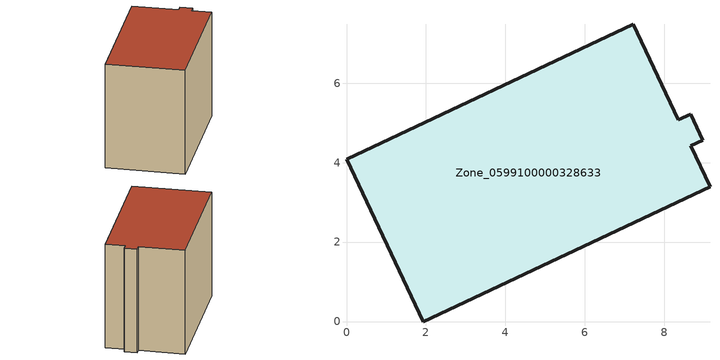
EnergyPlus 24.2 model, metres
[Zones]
Zone_0599100000328633
 floor ground (C_G): 8.35,5.08 8.66,5.22 8.97,4.57 8.67,4.42 9.15,3.39 1.93,0 0,4.09 7.22,7.48 z0
 wall outside (C_F): 1.93,0 9.15,3.39 8.67,4.42 8.97,4.57 8.66,5.22 8.35,5.08 7.22,7.48 0,4.09 1.93,0 z0:6.29
 roof outside (C_R): 8.66,5.22 8.35,5.08 7.22,7.48 0,4.09 1.93,0 9.15,3.39 8.67,4.42 8.97,4.57 z6.29
[BUILDING]
Pand.0599100000328633: North Axis=0; Terrain=City; Loads Convergence Tolerance Value=0.04; Temperature Convergence Tolerance Value=0.4; Solar Distribution=FullExterior; Maximum Number of Warmup Days=25; Minimum Number of Warmup Days=1
[Site:Location]
Rotterdam.The.Hague.AP_ZH_NLD Design_Conditions: Latitude=51.96; Longitude=4.45; Time Zone=1; Elevation=-4.5
[SITE:GROUNDTEMPERATURE:BUILDINGSURFACE]
18, 18, 18, 18, 18, 18, 18, 18, 18, 18, 18, 18
[MATERIAL] Thermal Absorptance=0.9; Solar Absorptance=0.7; Visible Absorptance=0.7
Name | Roughness | Thickness | Conductivity | Density | Specific Heat
G.TI.1946 | MediumSmooth | 0.15 | 1 | 540 | 1210
F.TI.1946 | Rough | 0.3 | 0.857143 | 1920 | 840
R.TI.1946 | MediumRough | 0.2 | 0.1 | 1500 | 1000
[CONSTRUCTION]
C_G: G.TI.1946
C_F: F.TI.1946
C_R: R.TI.1946
[ZONE]
Zone_0599100000328633: Type=1; Multiplier=1; Ceiling Height=Autocalculate; Volume=Autocalculate; Floor Area=autocalculate; Part of Total Floor Area=Yes
[ZONEINFILTRATION:DESIGNFLOWRATE]
Infil_Zone_0599100000328633: Zone or ZoneList or Space or SpaceList=Zone_0599100000328633; Schedule=AlwaysOn; Design Flow Rate Calculation Method=Flow/Area; Flow Rate per Floor Area=0.003; Constant Term Coefficient=1; Temperature Term Coefficient=0; Velocity Term Coefficient=0; Velocity Squared Term Coefficient=0
[HVACTEMPLATE:ZONE:IDEALLOADSAIRSYSTEM]
Zone_0599100000328633: Maximum Heating Supply Air Temperature=50; Minimum Cooling Supply Air Temperature=13; Maximum Heating Supply Air Humidity Ratio=0.0156; Minimum Cooling Supply Air Humidity Ratio=0.0077; Heating Limit=NoLimit; Cooling Limit=NoLimit; Dehumidification Control Type=ConstantSensibleHeatRatio; Cooling Sensible Heat Ratio=0.7; Dehumidification Setpoint=60; Humidification Control Type=None; Humidification Setpoint=30; Outdoor Air Method=None; Outdoor Air Flow Rate per Person=0.00944; Outdoor Air Flow Rate per Zone Floor Area=0; Outdoor Air Flow Rate per Zone=0; Demand Controlled Ventilation Type=None; Outdoor Air Economizer Type=NoEconomizer; Heat Recovery Type=None; Sensible Heat Recovery Effectiveness=0.7; Latent Heat Recovery Effectiveness=0.65
[ZONECONTROL:THERMOSTAT]
ThermostatControl_Zone_0599100000328633: Zone or ZoneList=Zone_0599100000328633; Control Type Schedule=DualSetpointControlType; Control 1=Thermostat_Zone_0599100000328633; Temperature Difference Between Cutout And Setpoint=0
[THERMOSTATSETPOINT:DUALSETPOINT]
Thermostat_Zone_0599100000328633: Heating Setpoint Temperature Schedule=HeatingSetpoint_Zone_0599100000328633; Cooling Setpoint Temperature Schedule=CoolingSetpoint_Zone_0599100000328633
[SCHEDULE:COMPACT]
HeatingSetpoint_Zone_0599100000328633: Through: 12/31, For: AllDays, Until: 24:00, 21
CoolingSetpoint_Zone_0599100000328633: Through: 12/31, For: AllDays, Until: 24:00, 24
DualSetpointControlType: Through: 12/31, For: AllDays, Until: 24:00, 4
AlwaysOn: Through: 12/31, For: AllDays, Until: 24:00, 1
